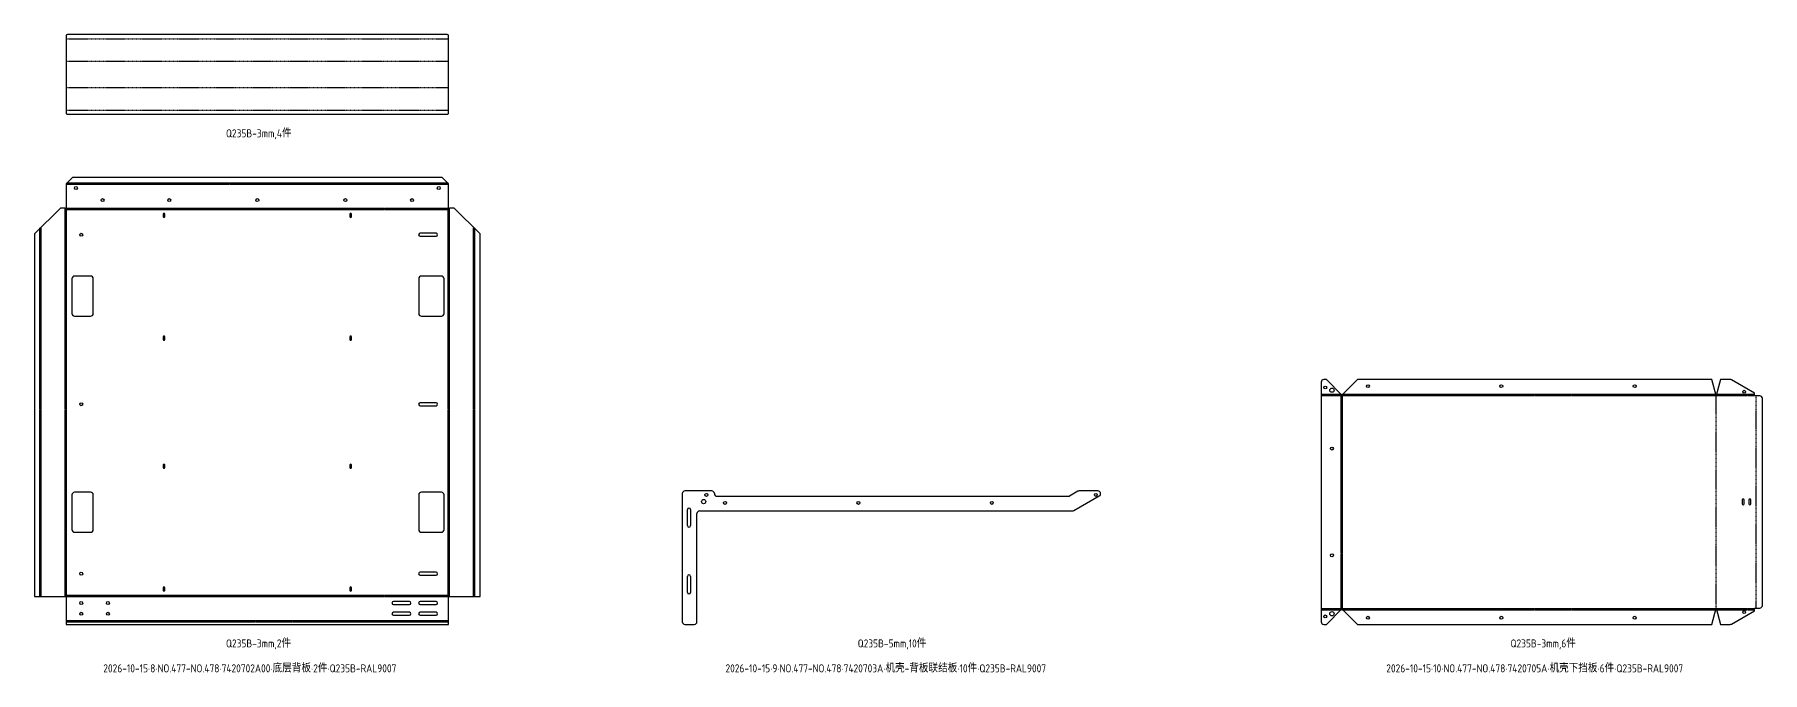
# Model space of a CAD drawing. Header units: inches. Extents: x -1146 to 51400, y 26380 to 29836.
# Drawn here: x 11815 to 18291, y 26431 to 28821 of the extents above; entities that cross this region are included whole.
import ezdxf

# ---------------------------------------------------------------- set-up
doc = ezdxf.new("R2010")
doc.units = ezdxf.units.IN
doc.header["$LTSCALE"] = 0.194989
doc.linetypes.add('CENTER', pattern=[50.8, 31.75, -6.35, 6.35, -6.35])
doc.layers.add('可见 (ISO)', color=7, linetype='Continuous', lineweight=25)
doc.layers.add('折弯线', color=1, linetype='CENTER')
doc.styles.add('Z-English', font='gbenor.shx', dxfattribs={"height": 10, "bigfont": 'hztxt.shx'})

msp = doc.modelspace()

# ---------------------------------------------------------------- linework, layer by layer
at = {"layer": '可见 (ISO)'}
for p, q in [((14242.6, 27100.7), (14242.6, 26620.7)), ((14352.6, 27110.7), (14252.6, 27110.7)), ((14372.6, 27090.7), (15693.3, 27090.7)), ((15725.6, 27109.4), (15693.3, 27090.7)), ((15710.4, 27037), (15805.6, 27092)), ((15800.6, 27110.7), (15730.6, 27110.7)), ((14262.1, 26980.7), (14262.1, 27040.7)), ((14273.1, 27040.7), (14273.1, 26980.7)), ((14297.6, 26620.7), (14297.6, 27025.7)), ((14307.6, 27035.7), (15705.4, 27035.7)), ((14262.1, 26730.7), (14262.1, 26790.7)), ((14273.1, 26790.7), (14273.1, 26730.7)), ((14252.6, 26610.7), (14287.6, 26610.7))]:
    msp.add_line(p, q, dxfattribs=at)
for points in [[(11932.6, 28527, 0.414214), (11937.6, 28522), (13361.6, 28522, 0.414214), (13366.6, 28527), (13366.6, 28815.7, 0.414214), (13361.6, 28820.7), (11937.6, 28820.7, 0.414214), (11932.6, 28815.7)], [(12302.4, 28138.2), (12302.4, 28148.2, 1), (12296.9, 28148.2), (12296.9, 28138.2, 1)], [(13002.4, 28138.2), (13002.4, 28148.2, 1), (12996.9, 28148.2), (12996.9, 28138.2, 1)], [(13259.6, 28065.2), (13319.6, 28065.2, 1), (13319.6, 28076.2), (13259.6, 28076.2, 1)], [(11954.6, 27775.7, 0.414214), (11964.6, 27765.7), (12024.6, 27765.7, 0.414214), (12034.6, 27775.7), (12034.6, 27905.7, 0.414214), (12024.6, 27915.7), (11964.6, 27915.7, 0.414214), (11954.6, 27905.7)], [(13254.6, 27775.7, 0.414214), (13264.6, 27765.7), (13339.6, 27765.7, 0.414214), (13349.6, 27775.7), (13349.6, 27905.7, 0.414214), (13339.6, 27915.7), (13264.6, 27915.7, 0.414214), (13254.6, 27905.7)], [(12302.4, 27678.2), (12302.4, 27688.2, 1), (12296.9, 27688.2), (12296.9, 27678.2, 1)], [(13002.4, 27678.2), (13002.4, 27688.2, 1), (12996.9, 27688.2), (12996.9, 27678.2, 1)], [(16637.3, 26620.7, 0.414214), (16647.3, 26610.7), (16656.6, 26610.7), (16714.8, 26668.9), (16773, 26610.7), (18101.2, 26610.7), (18117.3, 26671), (18133.5, 26610.7), (18170.3, 26610.7, 0.131644), (18175.3, 26612), (18261.9, 26662), (18261.9, 26671.7), (18281.1, 26671.7, 0.414214), (18291.1, 26681.7), (18291.1, 27457.2, 0.414214), (18281.1, 27467.2), (18261.9, 27467.2), (18261.9, 27476.9), (18175.3, 27526.9, 0.131644), (18170.3, 27528.2), (18133.5, 27528.2), (18117.3, 27467.9), (18101.2, 27528.2), (16773, 27528.2), (16714.8, 27470), (16656.6, 27528.2), (16647.3, 27528.2, 0.414214), (16637.3, 27518.2)], [(13259.6, 27430.2), (13319.6, 27430.2, 1), (13319.6, 27441.2), (13259.6, 27441.2, 1)], [(12302.4, 27198.2), (12302.4, 27208.2, 1), (12296.9, 27208.2), (12296.9, 27198.2, 1)], [(13002.4, 27198.2), (13002.4, 27208.2, 1), (12996.9, 27208.2), (12996.9, 27198.2, 1)], [(11954.6, 26965.7, 0.414214), (11964.6, 26955.7), (12024.6, 26955.7, 0.414214), (12034.6, 26965.7), (12034.6, 27095.7, 0.414214), (12024.6, 27105.7), (11964.6, 27105.7, 0.414214), (11954.6, 27095.7)], [(13254.6, 26965.7, 0.414214), (13264.6, 26955.7), (13339.6, 26955.7, 0.414214), (13349.6, 26965.7), (13349.6, 27095.7, 0.414214), (13339.6, 27105.7), (13264.6, 27105.7, 0.414214), (13254.6, 27095.7)], [(18222.4, 27062), (18222.4, 27077, 1), (18215.4, 27077), (18215.4, 27062, 1)], [(18247.4, 27062), (18247.4, 27077, 1), (18240.4, 27077), (18240.4, 27062, 1)], [(12302.4, 26738.2), (12302.4, 26748.2, 1), (12296.9, 26748.2), (12296.9, 26738.2, 1)], [(13002.4, 26738.2), (13002.4, 26748.2, 1), (12996.9, 26748.2), (12996.9, 26738.2, 1)], [(13259.6, 26795.2), (13319.6, 26795.2, 1), (13319.6, 26806.2), (13259.6, 26806.2, 1)], [(13159.6, 26685.2), (13219.6, 26685.2, 1), (13219.6, 26696.2), (13159.6, 26696.2, 1)], [(13259.6, 26685.2), (13319.6, 26685.2, 1), (13319.6, 26696.2), (13259.6, 26696.2, 1)], [(13159.6, 26645.2), (13219.6, 26645.2, 1), (13219.6, 26656.2), (13159.6, 26656.2, 1)], [(13259.6, 26645.2), (13319.6, 26645.2, 1), (13319.6, 26656.2), (13259.6, 26656.2, 1)]]:
    msp.add_lwpolyline(points, format="xyb", close=True, dxfattribs=at)
msp.add_lwpolyline([(11814.6, 28073.6), (11814.6, 26715.7), (11928.6, 26715.7), (11935.6, 26721.7), (11932.7, 26714.7), (11932.7, 26610.7), (13366.5, 26610.7), (13366.5, 26714.7), (13363.6, 26721.7), (13370.6, 26715.7), (13484.6, 26715.7), (13484.6, 28073.6), (13387.5, 28170.7), (13370.6, 28170.7), (13363.6, 28164.7), (13366.5, 28171.7), (13366.5, 28261.7), (13342.5, 28285.7), (11956.8, 28285.7), (11932.7, 28261.7), (11932.7, 28171.7), (11935.6, 28164.7), (11928.6, 28170.7), (11911.8, 28170.7)], close=True, dxfattribs=at)
for centre, radius in [((11969.6, 28245.7), 5.5), ((13329.6, 28245.7), 5.5), ((12069.6, 28200.7), 5.5), ((12319.6, 28200.7), 5.5), ((12649.6, 28200.7), 5.5), ((12979.6, 28200.7), 5.5), ((13229.6, 28200.7), 5.5), ((11989.6, 28070.7), 5.5), ((16652.3, 27498.2), 5.5), ((16677.3, 27488.2), 8), ((16812.3, 27503.2), 5.5), ((17312.3, 27503.2), 5.5), ((17812.3, 27503.2), 5.5), ((18222.6, 27482.2), 5.5), ((11989.6, 27435.7), 5.5), ((16677.3, 27269.5), 5.5), ((14322.6, 27070.7), 8), ((14332.6, 27095.7), 5.5), ((15792.6, 27095.7), 5.5), ((14402.6, 27065.7), 5.5), ((14902.6, 27065.7), 5.5), ((15402.6, 27065.7), 5.5), ((16677.3, 26869.5), 5.5), ((11989.6, 26800.7), 5.5), ((11989.6, 26690.7), 5.5), ((12089.6, 26690.7), 5.5), ((11989.6, 26650.7), 5.5), ((12089.6, 26650.7), 5.5), ((16652.3, 26640.7), 5.5), ((16677.3, 26650.7), 8), ((16812.3, 26635.7), 5.5), ((17312.3, 26635.7), 5.5), ((17812.3, 26635.7), 5.5), ((18222.6, 26656.7), 5.5)]:
    msp.add_circle(centre, radius, dxfattribs=at)
for centre, radius, start, end in [((14252.6, 27100.7), 10, 90, 180), ((14352.6, 27100.7), 10, 0, 90), ((14372.6, 27100.7), 10, 180, -90), ((15730.6, 27100.7), 10, 90, 120), ((15800.6, 27100.7), 10, -60, 90), ((14267.6, 27040.7), 5.5, 0, 180), ((14307.6, 27025.7), 10, 90, 180), ((15705.4, 27045.7), 10, -90, -60), ((14267.6, 26980.7), 5.5, 180, 0), ((14267.6, 26790.7), 5.5, 0, 180), ((14267.6, 26730.7), 5.5, 180, 0), ((14252.6, 26620.7), 10, 180, -90), ((14287.6, 26620.7), 10, -90, 0)]:
    msp.add_arc(centre, radius, start, end, dxfattribs=at)
at = {"layer": '折弯线', "color": 1, "linetype": 'CENTER', "ltscale": 0.5}
for points in [[(11932.6, 28805.2), (13366.6, 28805.2)], [(11932.6, 28720.6), (13366.6, 28720.6)], [(11932.6, 28622.1), (13366.6, 28622.1)], [(11932.6, 28537.5), (13366.6, 28537.5)], [(11934.3, 28263.2), (13365, 28263.2)], [(11929.6, 28168.2), (13369.6, 28168.2)], [(11932.1, 26715.7), (11932.1, 28170.7)], [(13367.1, 26715.7), (13367.1, 28170.7)], [(11837.1, 26715.7), (11837.1, 28096.1)], [(13462.1, 26715.7), (13462.1, 28096.1)], [(16637.3, 27470.7), (16714.1, 27470.7)], [(16714.8, 26668.9), (16714.8, 27470)], [(16715.5, 27470.7), (18116.6, 27470.7)], [(18117.3, 26671), (18117.3, 27467.9)], [(18118.1, 27470.7), (18261.9, 27470.7)], [(18267.7, 26671.7), (18267.7, 27467.2)], [(11929.6, 26718.2), (13369.6, 26718.2)], [(11932.7, 26623.2), (13366.5, 26623.2)], [(16637.3, 26668.2), (16714.1, 26668.2)], [(16715.5, 26668.2), (18116.6, 26668.2)], [(18118.1, 26668.2), (18261.9, 26668.2)]]:
    msp.add_lwpolyline(points, dxfattribs=at)
at = {"layer": '折弯线', "color": 5, "linetype": 'CENTER'}
for points in [[(11934.3, 28265.7), (13365, 28265.7)], [(11934.3, 28260.7), (13365, 28260.7)], [(11929.6, 26715.7), (11929.6, 28170.7)], [(11929.6, 28170.7), (13369.6, 28170.7)], [(11929.6, 28165.7), (13369.6, 28165.7)], [(11934.6, 26715.7), (11934.6, 28170.7)], [(13364.6, 26715.7), (13364.6, 28170.7)], [(13369.6, 26715.7), (13369.6, 28170.7)], [(11834.6, 26715.7), (11834.6, 28096.1)], [(11839.6, 26715.7), (11839.6, 28096.1)], [(13459.6, 26715.7), (13459.6, 28096.1)], [(13464.6, 26715.7), (13464.6, 28096.1)], [(16637.3, 27473.2), (16714.1, 27473.2)], [(16637.3, 27468.2), (16714.1, 27468.2)], [(16712.3, 26668.9), (16712.3, 27470)], [(16715.5, 27473.2), (18116.6, 27473.2)], [(16715.5, 27468.2), (18116.6, 27468.2)], [(16717.3, 26668.9), (16717.3, 27470)], [(18118.1, 27473.2), (18261.9, 27473.2)], [(18118.1, 27468.2), (18261.9, 27468.2)], [(11929.6, 26720.7), (13369.6, 26720.7)], [(11929.6, 26715.7), (13369.6, 26715.7)], [(11932.7, 26625.7), (13366.5, 26625.7)], [(11932.7, 26620.7), (13366.5, 26620.7)], [(16637.3, 26670.7), (16714.1, 26670.7)], [(16637.3, 26665.7), (16714.1, 26665.7)], [(16715.5, 26670.7), (18116.6, 26670.7)], [(16715.5, 26665.7), (18116.6, 26665.7)], [(18118.1, 26670.7), (18261.9, 26670.7)], [(18118.1, 26665.7), (18261.9, 26665.7)]]:
    msp.add_lwpolyline(points, dxfattribs=at)

# ---------------------------------------------------------------- texts
at = {"color": 3, "style": 'Z-English'}
for s, p in [('Q235B-3mm,4件', (12532.3, 28435.7)), ('Q235B-3mm,2件', (12532.3, 26524.4)), ('Q235B-5mm,10件', (14900, 26524.4)), ('Q235B-3mm,6件', (17346.9, 26524.4))]:
    msp.add_text(s, height=30, dxfattribs=at).set_placement(p)
at = {"color": 2, "style": 'Z-English'}
for s, p in [('2026-10-15·8·NO.477-NO.478·7420702A00·底层背板·2件·Q235B-RAL9007', (12072.4, 26431)), ('2026-10-15·9·NO.477-NO.478·7420703A·机壳-背板联结板·10件·Q235B-RAL9007', (14404.4, 26431)), ('2026-10-15·10·NO.477-NO.478·7420705A·机壳下挡板·6件·Q235B-RAL9007', (16881.3, 26431))]:
    msp.add_text(s, height=30, dxfattribs=at).set_placement(p)

doc.saveas('drawing.dxf')
